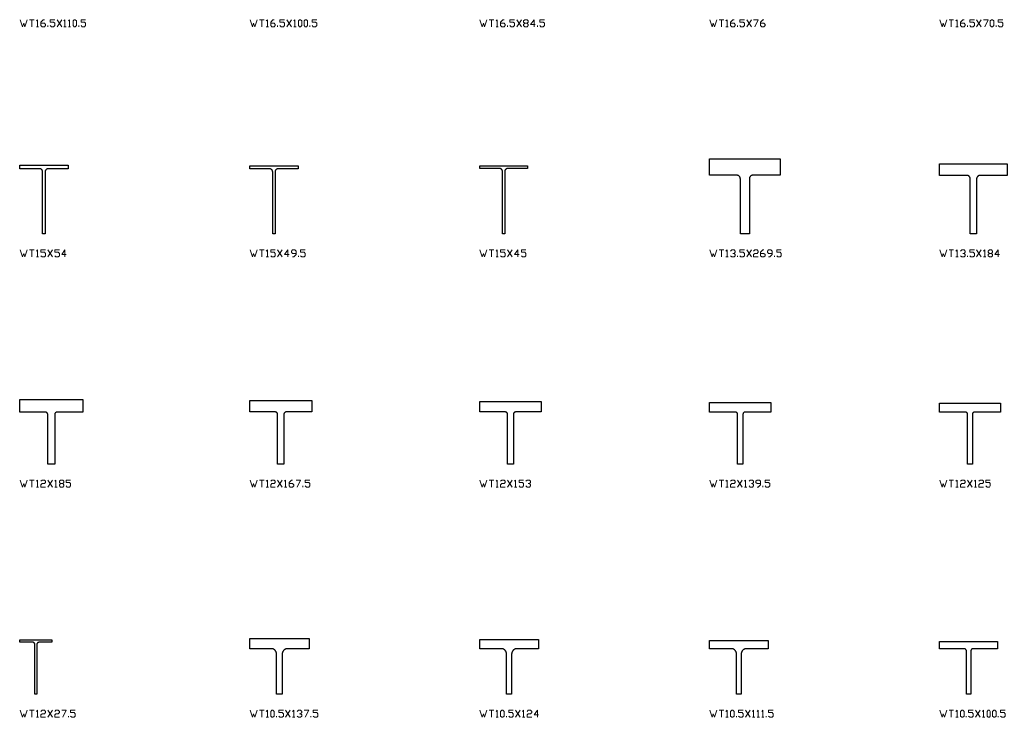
# Model space of a CAD drawing. Header units: inches. Extents: x 0 to 967, y -705 to 22.
# Drawn here: x 250 to 464.7, y -305 to -153.5 of the extents above; entities that cross this region are included whole.
import ezdxf

# ---------------------------------------------------------------- set-up
doc = ezdxf.new("R2010")
doc.units = ezdxf.units.IN
doc.header["$MEASUREMENT"] = 0
doc.layers.add('AISC_STEEL', color=7, linetype='Continuous')

msp = doc.modelspace()

# ---------------------------------------------------------------- linework, layer by layer
at = {"color": 3, "lineweight": 0}
for p, q in [((252.11, -153.49), (253.11, -153.49)), ((252.61, -153.49), (252.61, -154.99)), ((258.12, -154.99), (259.12, -153.49)), ((258.12, -153.49), (259.12, -154.99)), ((302.1, -153.49), (303.11, -153.49)), ((302.6, -153.49), (302.6, -154.99)), ((308.06, -154.99), (309.07, -153.49)), ((308.06, -153.49), (309.07, -154.99)), ((352.05, -153.49), (353.05, -153.49)), ((352.55, -153.49), (352.55, -154.99)), ((358.06, -154.99), (359.06, -153.49)), ((358.06, -153.49), (359.06, -154.99)), ((359.81, -154.24), (360.31, -154.24)), ((402.04, -153.49), (403.05, -153.49)), ((402.55, -153.49), (402.55, -154.99)), ((408.06, -154.99), (409.06, -153.49)), ((408.06, -153.49), (409.06, -154.99)), ((452.04, -153.49), (453.04, -153.49)), ((452.54, -153.49), (452.54, -154.99)), ((458.05, -154.99), (459.05, -153.49)), ((458.05, -153.49), (459.05, -154.99)), ((253.61, -154.99), (254.11, -154.99)), ((256.12, -154.99), (256.12, -154.74)), ((259.57, -154.99), (260.07, -154.99)), ((260.57, -154.99), (261.07, -154.99)), ((262.83, -154.99), (262.83, -154.74)), ((303.61, -154.99), (304.11, -154.99)), ((306.06, -154.99), (306.06, -154.74)), ((309.57, -154.99), (310.07, -154.99)), ((313.07, -154.99), (313.07, -154.74)), ((353.55, -154.99), (354.05, -154.99)), ((356.06, -154.99), (356.06, -154.74)), ((362.57, -154.99), (362.57, -154.74)), ((403.55, -154.99), (404.05, -154.99)), ((406.05, -154.99), (406.05, -154.74)), ((453.54, -154.99), (454.04, -154.99)), ((456.05, -154.99), (456.05, -154.74)), ((462.26, -154.99), (462.26, -154.74)), ((252.11, -203.49), (253.11, -203.49)), ((252.61, -203.49), (252.61, -204.99)), ((256.12, -204.99), (257.12, -203.49)), ((256.12, -203.49), (257.12, -204.99)), ((302.1, -203.49), (303.11, -203.49)), ((302.6, -203.49), (302.6, -204.99)), ((306.06, -204.99), (307.06, -203.49)), ((306.06, -203.49), (307.06, -204.99)), ((352.05, -203.49), (353.05, -203.49)), ((352.55, -203.49), (352.55, -204.99)), ((356.06, -204.99), (357.06, -203.49)), ((356.06, -203.49), (357.06, -204.99)), ((402.04, -203.49), (403.05, -203.49)), ((402.55, -203.49), (402.55, -204.99)), ((408.06, -204.99), (409.06, -203.49)), ((408.06, -203.49), (409.06, -204.99)), ((452.04, -203.49), (453.04, -203.49)), ((452.54, -203.49), (452.54, -204.99)), ((458.05, -204.99), (459.05, -203.49)), ((458.05, -203.49), (459.05, -204.99)), ((253.61, -204.99), (254.11, -204.99)), ((303.61, -204.99), (304.11, -204.99)), ((310.57, -204.99), (310.57, -204.74)), ((353.55, -204.99), (354.05, -204.99)), ((403.55, -204.99), (404.05, -204.99)), ((406.05, -204.99), (406.05, -204.74)), ((414.07, -204.99), (414.07, -204.74)), ((453.54, -204.99), (454.04, -204.99)), ((456.05, -204.99), (456.05, -204.74)), ((459.55, -204.99), (460.06, -204.99)), ((460.81, -204.24), (461.26, -204.24)), ((252.11, -253.48), (253.11, -253.48)), ((252.61, -253.48), (252.61, -254.98)), ((253.61, -254.98), (254.11, -254.98)), ((256.12, -254.98), (257.12, -253.48)), ((256.12, -253.48), (257.12, -254.98)), ((257.62, -254.98), (258.12, -254.98)), ((258.87, -254.23), (259.37, -254.23)), ((302.1, -253.48), (303.11, -253.48)), ((302.6, -253.48), (302.6, -254.98)), ((303.61, -254.98), (304.11, -254.98)), ((306.06, -254.98), (307.06, -253.48)), ((306.06, -253.48), (307.06, -254.98)), ((307.56, -254.98), (308.06, -254.98)), ((311.57, -254.98), (311.57, -254.73)), ((352.05, -253.48), (353.05, -253.48)), ((352.55, -253.48), (352.55, -254.98)), ((353.55, -254.98), (354.05, -254.98)), ((356.06, -254.98), (357.06, -253.48)), ((356.06, -253.48), (357.06, -254.98)), ((357.56, -254.98), (358.06, -254.98)), ((402.04, -253.48), (403.05, -253.48)), ((402.55, -253.48), (402.55, -254.98)), ((403.55, -254.98), (404.05, -254.98)), ((406.05, -254.98), (407.05, -253.48)), ((406.05, -253.48), (407.05, -254.98)), ((407.55, -254.98), (408.06, -254.98)), ((411.56, -254.98), (411.56, -254.73)), ((452.04, -253.48), (453.04, -253.48)), ((452.54, -253.48), (452.54, -254.98)), ((453.54, -254.98), (454.04, -254.98)), ((456.05, -254.98), (457.05, -253.48)), ((456.05, -253.48), (457.05, -254.98)), ((457.55, -254.98), (458.05, -254.98)), ((252.11, -303.48), (253.11, -303.48)), ((252.61, -303.48), (252.61, -304.98)), ((256.12, -304.98), (257.12, -303.48)), ((256.12, -303.48), (257.12, -304.98)), ((260.57, -304.98), (260.57, -304.73)), ((302.1, -303.48), (303.11, -303.48)), ((302.6, -303.48), (302.6, -304.98)), ((305.81, -304.98), (305.81, -304.73)), ((307.81, -304.98), (308.82, -303.48)), ((307.81, -303.48), (308.82, -304.98)), ((313.32, -304.98), (313.32, -304.73)), ((352.05, -303.48), (353.05, -303.48)), ((352.55, -303.48), (352.55, -304.98)), ((355.81, -304.98), (355.81, -304.73)), ((357.81, -304.98), (358.81, -303.48)), ((357.81, -303.48), (358.81, -304.98)), ((402.04, -303.48), (403.05, -303.48)), ((402.55, -303.48), (402.55, -304.98)), ((405.8, -304.98), (405.8, -304.73)), ((407.81, -304.98), (408.81, -303.48)), ((407.81, -303.48), (408.81, -304.98)), ((412.31, -304.98), (412.31, -304.73)), ((452.04, -303.48), (453.04, -303.48)), ((452.54, -303.48), (452.54, -304.98)), ((455.8, -304.98), (455.8, -304.73)), ((457.8, -304.98), (458.8, -303.48)), ((457.8, -303.48), (458.8, -304.98)), ((462.76, -304.98), (462.76, -304.73)), ((253.61, -304.98), (254.11, -304.98)), ((303.61, -304.98), (304.11, -304.98)), ((309.32, -304.98), (309.82, -304.98)), ((353.55, -304.98), (354.05, -304.98)), ((359.31, -304.98), (359.81, -304.98)), ((403.55, -304.98), (404.05, -304.98)), ((409.31, -304.98), (409.81, -304.98)), ((410.31, -304.98), (410.81, -304.98)), ((411.31, -304.98), (411.81, -304.98)), ((453.54, -304.98), (454.04, -304.98)), ((459.3, -304.98), (459.8, -304.98))]:
    msp.add_line(p, q, dxfattribs=at)
for points in [[(250.1, -153.49), (250.6, -154.99), (250.86, -154.24), (251.11, -154.99), (251.61, -153.49)], [(253.61, -153.74), (253.86, -153.49), (253.86, -154.99)], [(254.61, -154.24), (255.36, -154.24), (255.61, -154.49), (255.61, -154.74), (255.36, -154.99), (254.86, -154.99), (254.61, -154.74), (254.61, -153.99), (255.11, -153.49), (255.36, -153.49)], [(256.62, -154.74), (256.87, -154.99), (257.37, -154.99), (257.62, -154.74), (257.62, -154.24), (257.37, -153.99), (256.62, -153.99), (256.62, -153.49), (257.62, -153.49)], [(259.57, -153.74), (259.82, -153.49), (259.82, -154.99)], [(260.57, -153.74), (260.82, -153.49), (260.82, -154.99)], [(263.33, -154.74), (263.58, -154.99), (264.08, -154.99), (264.33, -154.74), (264.33, -154.24), (264.08, -153.99), (263.33, -153.99), (263.33, -153.49), (264.33, -153.49)], [(300.1, -153.49), (300.6, -154.99), (300.85, -154.24), (301.1, -154.99), (301.6, -153.49)], [(303.61, -153.74), (303.86, -153.49), (303.86, -154.99)], [(304.56, -154.24), (305.31, -154.24), (305.56, -154.49), (305.56, -154.74), (305.31, -154.99), (304.81, -154.99), (304.56, -154.74), (304.56, -153.99), (305.06, -153.49), (305.31, -153.49)], [(306.56, -154.74), (306.81, -154.99), (307.31, -154.99), (307.56, -154.74), (307.56, -154.24), (307.31, -153.99), (306.56, -153.99), (306.56, -153.49), (307.56, -153.49)], [(309.57, -153.74), (309.82, -153.49), (309.82, -154.99)], [(313.58, -154.74), (313.83, -154.99), (314.33, -154.99), (314.58, -154.74), (314.58, -154.24), (314.33, -153.99), (313.58, -153.99), (313.58, -153.49), (314.58, -153.49)], [(350.04, -153.49), (350.55, -154.99), (350.8, -154.24), (351.05, -154.99), (351.55, -153.49)], [(353.55, -153.74), (353.8, -153.49), (353.8, -154.99)], [(354.55, -154.24), (355.3, -154.24), (355.56, -154.49), (355.56, -154.74), (355.3, -154.99), (354.8, -154.99), (354.55, -154.74), (354.55, -153.99), (355.05, -153.49), (355.3, -153.49)], [(356.56, -154.74), (356.81, -154.99), (357.31, -154.99), (357.56, -154.74), (357.56, -154.24), (357.31, -153.99), (356.56, -153.99), (356.56, -153.49), (357.56, -153.49)], [(362.07, -154.49), (361.07, -154.49), (361.82, -153.49), (361.82, -154.99)], [(363.07, -154.74), (363.32, -154.99), (363.82, -154.99), (364.07, -154.74), (364.07, -154.24), (363.82, -153.99), (363.07, -153.99), (363.07, -153.49), (364.07, -153.49)], [(400.04, -153.49), (400.54, -154.99), (400.79, -154.24), (401.04, -154.99), (401.54, -153.49)], [(403.55, -153.74), (403.8, -153.49), (403.8, -154.99)], [(404.55, -154.24), (405.3, -154.24), (405.55, -154.49), (405.55, -154.74), (405.3, -154.99), (404.8, -154.99), (404.55, -154.74), (404.55, -153.99), (405.05, -153.49), (405.3, -153.49)], [(406.55, -154.74), (406.8, -154.99), (407.3, -154.99), (407.55, -154.74), (407.55, -154.24), (407.3, -153.99), (406.55, -153.99), (406.55, -153.49), (407.55, -153.49)], [(409.56, -153.49), (410.56, -153.49), (409.81, -154.99)], [(411.06, -154.24), (411.81, -154.24), (412.06, -154.49), (412.06, -154.74), (411.81, -154.99), (411.31, -154.99), (411.06, -154.74), (411.06, -153.99), (411.56, -153.49), (411.81, -153.49)], [(450.04, -153.49), (450.54, -154.99), (450.79, -154.24), (451.04, -154.99), (451.54, -153.49)], [(453.54, -153.74), (453.79, -153.49), (453.79, -154.99)], [(454.54, -154.24), (455.3, -154.24), (455.55, -154.49), (455.55, -154.74), (455.3, -154.99), (454.8, -154.99), (454.54, -154.74), (454.54, -153.99), (455.05, -153.49), (455.3, -153.49)], [(456.55, -154.74), (456.8, -154.99), (457.3, -154.99), (457.55, -154.74), (457.55, -154.24), (457.3, -153.99), (456.55, -153.99), (456.55, -153.49), (457.55, -153.49)], [(459.55, -153.49), (460.56, -153.49), (459.8, -154.99)], [(462.76, -154.74), (463.01, -154.99), (463.51, -154.99), (463.76, -154.74), (463.76, -154.24), (463.51, -153.99), (462.76, -153.99), (462.76, -153.49), (463.76, -153.49)], [(250.1, -203.49), (250.6, -204.99), (250.86, -204.24), (251.11, -204.99), (251.61, -203.49)], [(253.61, -203.74), (253.86, -203.49), (253.86, -204.99)], [(254.61, -204.74), (254.86, -204.99), (255.36, -204.99), (255.61, -204.74), (255.61, -204.24), (255.36, -203.99), (254.61, -203.99), (254.61, -203.49), (255.61, -203.49)], [(257.62, -204.74), (257.87, -204.99), (258.37, -204.99), (258.62, -204.74), (258.62, -204.24), (258.37, -203.99), (257.62, -203.99), (257.62, -203.49), (258.62, -203.49)], [(260.07, -204.49), (259.12, -204.49), (259.82, -203.49), (259.82, -204.99)], [(300.1, -203.49), (300.6, -204.99), (300.85, -204.24), (301.1, -204.99), (301.6, -203.49)], [(303.61, -203.74), (303.86, -203.49), (303.86, -204.99)], [(304.56, -204.74), (304.81, -204.99), (305.31, -204.99), (305.56, -204.74), (305.56, -204.24), (305.31, -203.99), (304.56, -203.99), (304.56, -203.49), (305.56, -203.49)], [(308.57, -204.49), (307.56, -204.49), (308.32, -203.49), (308.32, -204.99)], [(309.32, -204.99), (309.57, -204.99), (310.07, -204.49), (310.07, -203.74), (309.82, -203.49), (309.32, -203.49), (309.07, -203.74), (309.07, -203.99), (309.32, -204.24), (310.07, -204.24)], [(311.07, -204.74), (311.32, -204.99), (311.82, -204.99), (312.07, -204.74), (312.07, -204.24), (311.82, -203.99), (311.07, -203.99), (311.07, -203.49), (312.07, -203.49)], [(350.04, -203.49), (350.55, -204.99), (350.8, -204.24), (351.05, -204.99), (351.55, -203.49)], [(353.55, -203.74), (353.8, -203.49), (353.8, -204.99)], [(354.55, -204.74), (354.8, -204.99), (355.3, -204.99), (355.56, -204.74), (355.56, -204.24), (355.3, -203.99), (354.55, -203.99), (354.55, -203.49), (355.56, -203.49)], [(358.56, -204.49), (357.56, -204.49), (358.31, -203.49), (358.31, -204.99)], [(359.06, -204.74), (359.31, -204.99), (359.81, -204.99), (360.06, -204.74), (360.06, -204.24), (359.81, -203.99), (359.06, -203.99), (359.06, -203.49), (360.06, -203.49)], [(400.04, -203.49), (400.54, -204.99), (400.79, -204.24), (401.04, -204.99), (401.54, -203.49)], [(403.55, -203.74), (403.8, -203.49), (403.8, -204.99)], [(404.55, -203.74), (404.8, -203.49), (405.3, -203.49), (405.55, -203.74), (405.55, -203.99), (405.3, -204.24)], [(406.55, -204.74), (406.8, -204.99), (407.3, -204.99), (407.55, -204.74), (407.55, -204.24), (407.3, -203.99), (406.55, -203.99), (406.55, -203.49), (407.55, -203.49)], [(409.56, -203.74), (409.81, -203.49), (410.31, -203.49), (410.56, -203.74), (410.56, -203.99), (410.31, -204.24), (409.81, -204.24), (409.56, -204.49), (409.56, -204.99), (410.56, -204.99)], [(411.06, -204.24), (411.81, -204.24), (412.06, -204.49), (412.06, -204.74), (411.81, -204.99), (411.31, -204.99), (411.06, -204.74), (411.06, -203.99), (411.56, -203.49), (411.81, -203.49)], [(412.82, -204.99), (413.07, -204.99), (413.57, -204.49), (413.57, -203.74), (413.32, -203.49), (412.82, -203.49), (412.56, -203.74), (412.56, -203.99), (412.82, -204.24), (413.57, -204.24)], [(414.57, -204.74), (414.82, -204.99), (415.32, -204.99), (415.57, -204.74), (415.57, -204.24), (415.32, -203.99), (414.57, -203.99), (414.57, -203.49), (415.57, -203.49)], [(450.04, -203.49), (450.54, -204.99), (450.79, -204.24), (451.04, -204.99), (451.54, -203.49)], [(453.54, -203.74), (453.79, -203.49), (453.79, -204.99)], [(454.54, -203.74), (454.8, -203.49), (455.3, -203.49), (455.55, -203.74), (455.55, -203.99), (455.3, -204.24)], [(456.55, -204.74), (456.8, -204.99), (457.3, -204.99), (457.55, -204.74), (457.55, -204.24), (457.3, -203.99), (456.55, -203.99), (456.55, -203.49), (457.55, -203.49)], [(459.55, -203.74), (459.8, -203.49), (459.8, -204.99)], [(463.01, -204.49), (462.01, -204.49), (462.76, -203.49), (462.76, -204.99)], [(405.05, -204.24), (405.3, -204.24), (405.55, -204.49), (405.55, -204.74), (405.3, -204.99), (404.8, -204.99), (404.55, -204.74)], [(455.05, -204.24), (455.3, -204.24), (455.55, -204.49), (455.55, -204.74), (455.3, -204.99), (454.8, -204.99), (454.54, -204.74)], [(250.1, -253.48), (250.6, -254.98), (250.86, -254.23), (251.11, -254.98), (251.61, -253.48)], [(253.61, -253.73), (253.86, -253.48), (253.86, -254.98)], [(254.61, -253.73), (254.86, -253.48), (255.36, -253.48), (255.61, -253.73), (255.61, -253.98), (255.36, -254.23), (254.86, -254.23), (254.61, -254.48), (254.61, -254.98), (255.61, -254.98)], [(257.62, -253.73), (257.87, -253.48), (257.87, -254.98)], [(260.07, -254.73), (260.32, -254.98), (260.82, -254.98), (261.07, -254.73), (261.07, -254.23), (260.82, -253.98), (260.07, -253.98), (260.07, -253.48), (261.07, -253.48)], [(300.1, -253.48), (300.6, -254.98), (300.85, -254.23), (301.1, -254.98), (301.6, -253.48)], [(303.61, -253.73), (303.86, -253.48), (303.86, -254.98)], [(304.56, -253.73), (304.81, -253.48), (305.31, -253.48), (305.56, -253.73), (305.56, -253.98), (305.31, -254.23), (304.81, -254.23), (304.56, -254.48), (304.56, -254.98), (305.56, -254.98)], [(307.56, -253.73), (307.81, -253.48), (307.81, -254.98)], [(308.57, -254.23), (309.32, -254.23), (309.57, -254.48), (309.57, -254.73), (309.32, -254.98), (308.82, -254.98), (308.57, -254.73), (308.57, -253.98), (309.07, -253.48), (309.32, -253.48)], [(310.07, -253.48), (311.07, -253.48), (310.32, -254.98)], [(312.07, -254.73), (312.32, -254.98), (312.82, -254.98), (313.07, -254.73), (313.07, -254.23), (312.82, -253.98), (312.07, -253.98), (312.07, -253.48), (313.07, -253.48)], [(350.04, -253.48), (350.55, -254.98), (350.8, -254.23), (351.05, -254.98), (351.55, -253.48)], [(353.55, -253.73), (353.8, -253.48), (353.8, -254.98)], [(354.55, -253.73), (354.8, -253.48), (355.3, -253.48), (355.56, -253.73), (355.56, -253.98), (355.3, -254.23), (354.8, -254.23), (354.55, -254.48), (354.55, -254.98), (355.56, -254.98)], [(357.56, -253.73), (357.81, -253.48), (357.81, -254.98)], [(358.56, -254.73), (358.81, -254.98), (359.31, -254.98), (359.56, -254.73), (359.56, -254.23), (359.31, -253.98), (358.56, -253.98), (358.56, -253.48), (359.56, -253.48)], [(360.06, -253.73), (360.31, -253.48), (360.82, -253.48), (361.07, -253.73), (361.07, -253.98), (360.82, -254.23)], [(360.57, -254.23), (360.82, -254.23), (361.07, -254.48), (361.07, -254.73), (360.82, -254.98), (360.31, -254.98), (360.06, -254.73)], [(400.04, -253.48), (400.54, -254.98), (400.79, -254.23), (401.04, -254.98), (401.54, -253.48)], [(403.55, -253.73), (403.8, -253.48), (403.8, -254.98)], [(404.55, -253.73), (404.8, -253.48), (405.3, -253.48), (405.55, -253.73), (405.55, -253.98), (405.3, -254.23), (404.8, -254.23), (404.55, -254.48), (404.55, -254.98), (405.55, -254.98)], [(407.55, -253.73), (407.81, -253.48), (407.81, -254.98)], [(408.56, -253.73), (408.81, -253.48), (409.31, -253.48), (409.56, -253.73), (409.56, -253.98), (409.31, -254.23)], [(409.06, -254.23), (409.31, -254.23), (409.56, -254.48), (409.56, -254.73), (409.31, -254.98), (408.81, -254.98), (408.56, -254.73)], [(410.31, -254.98), (410.56, -254.98), (411.06, -254.48), (411.06, -253.73), (410.81, -253.48), (410.31, -253.48), (410.06, -253.73), (410.06, -253.98), (410.31, -254.23), (411.06, -254.23)], [(412.06, -254.73), (412.31, -254.98), (412.82, -254.98), (413.07, -254.73), (413.07, -254.23), (412.82, -253.98), (412.06, -253.98), (412.06, -253.48), (413.07, -253.48)], [(450.04, -253.48), (450.54, -254.98), (450.79, -254.23), (451.04, -254.98), (451.54, -253.48)], [(453.54, -253.73), (453.79, -253.48), (453.79, -254.98)], [(454.54, -253.73), (454.8, -253.48), (455.3, -253.48), (455.55, -253.73), (455.55, -253.98), (455.3, -254.23), (454.8, -254.23), (454.54, -254.48), (454.54, -254.98), (455.55, -254.98)], [(457.55, -253.73), (457.8, -253.48), (457.8, -254.98)], [(458.55, -253.73), (458.8, -253.48), (459.3, -253.48), (459.55, -253.73), (459.55, -253.98), (459.3, -254.23), (458.8, -254.23), (458.55, -254.48), (458.55, -254.98), (459.55, -254.98)], [(460.06, -254.73), (460.31, -254.98), (460.81, -254.98), (461.01, -254.73), (461.01, -254.23), (460.81, -253.98), (460.06, -253.98), (460.06, -253.48), (461.01, -253.48)], [(250.1, -303.48), (250.6, -304.98), (250.86, -304.23), (251.11, -304.98), (251.61, -303.48)], [(253.61, -303.73), (253.86, -303.48), (253.86, -304.98)], [(254.61, -303.73), (254.86, -303.48), (255.36, -303.48), (255.61, -303.73), (255.61, -303.98), (255.36, -304.23), (254.86, -304.23), (254.61, -304.48), (254.61, -304.98), (255.61, -304.98)], [(257.62, -303.73), (257.87, -303.48), (258.37, -303.48), (258.62, -303.73), (258.62, -303.98), (258.37, -304.23), (257.87, -304.23), (257.62, -304.48), (257.62, -304.98), (258.62, -304.98)], [(259.12, -303.48), (260.07, -303.48), (259.37, -304.98)], [(261.07, -304.73), (261.33, -304.98), (261.83, -304.98), (262.08, -304.73), (262.08, -304.23), (261.83, -303.98), (261.07, -303.98), (261.07, -303.48), (262.08, -303.48)], [(300.1, -303.48), (300.6, -304.98), (300.85, -304.23), (301.1, -304.98), (301.6, -303.48)], [(303.61, -303.73), (303.86, -303.48), (303.86, -304.98)], [(306.31, -304.73), (306.56, -304.98), (307.06, -304.98), (307.31, -304.73), (307.31, -304.23), (307.06, -303.98), (306.31, -303.98), (306.31, -303.48), (307.31, -303.48)], [(309.32, -303.73), (309.57, -303.48), (309.57, -304.98)], [(310.32, -303.73), (310.57, -303.48), (311.07, -303.48), (311.32, -303.73), (311.32, -303.98), (311.07, -304.23)], [(310.82, -304.23), (311.07, -304.23), (311.32, -304.48), (311.32, -304.73), (311.07, -304.98), (310.57, -304.98), (310.32, -304.73)], [(311.82, -303.48), (312.82, -303.48), (312.07, -304.98)], [(313.83, -304.73), (314.08, -304.98), (314.58, -304.98), (314.83, -304.73), (314.83, -304.23), (314.58, -303.98), (313.83, -303.98), (313.83, -303.48), (314.83, -303.48)], [(350.04, -303.48), (350.55, -304.98), (350.8, -304.23), (351.05, -304.98), (351.55, -303.48)], [(353.55, -303.73), (353.8, -303.48), (353.8, -304.98)], [(356.31, -304.73), (356.56, -304.98), (357.06, -304.98), (357.31, -304.73), (357.31, -304.23), (357.06, -303.98), (356.31, -303.98), (356.31, -303.48), (357.31, -303.48)], [(359.31, -303.73), (359.56, -303.48), (359.56, -304.98)], [(360.31, -303.73), (360.57, -303.48), (361.07, -303.48), (361.32, -303.73), (361.32, -303.98), (361.07, -304.23), (360.57, -304.23), (360.31, -304.48), (360.31, -304.98), (361.32, -304.98)], [(362.82, -304.48), (361.82, -304.48), (362.57, -303.48), (362.57, -304.98)], [(400.04, -303.48), (400.54, -304.98), (400.79, -304.23), (401.04, -304.98), (401.54, -303.48)], [(403.55, -303.73), (403.8, -303.48), (403.8, -304.98)], [(406.3, -304.73), (406.55, -304.98), (407.05, -304.98), (407.3, -304.73), (407.3, -304.23), (407.05, -303.98), (406.3, -303.98), (406.3, -303.48), (407.3, -303.48)], [(409.31, -303.73), (409.56, -303.48), (409.56, -304.98)], [(410.31, -303.73), (410.56, -303.48), (410.56, -304.98)], [(411.31, -303.73), (411.56, -303.48), (411.56, -304.98)], [(412.82, -304.73), (413.07, -304.98), (413.57, -304.98), (413.82, -304.73), (413.82, -304.23), (413.57, -303.98), (412.82, -303.98), (412.82, -303.48), (413.82, -303.48)], [(450.04, -303.48), (450.54, -304.98), (450.79, -304.23), (451.04, -304.98), (451.54, -303.48)], [(453.54, -303.73), (453.79, -303.48), (453.79, -304.98)], [(456.3, -304.73), (456.55, -304.98), (457.05, -304.98), (457.3, -304.73), (457.3, -304.23), (457.05, -303.98), (456.3, -303.98), (456.3, -303.48), (457.3, -303.48)], [(459.3, -303.73), (459.55, -303.48), (459.55, -304.98)], [(463.26, -304.73), (463.51, -304.98), (464.01, -304.98), (464.26, -304.73), (464.26, -304.23), (464.01, -303.98), (463.26, -303.98), (463.26, -303.48), (464.26, -303.48)]]:
    msp.add_lwpolyline(points, dxfattribs=at)
for points in [[(261.83, -154.99), (261.83, -154.99), (262.08, -154.99), (262.33, -154.74), (262.33, -153.74), (262.08, -153.49), (261.83, -153.49), (261.58, -153.74), (261.58, -154.74)], [(310.82, -154.99), (310.82, -154.99), (311.07, -154.99), (311.32, -154.74), (311.32, -153.74), (311.07, -153.49), (310.82, -153.49), (310.57, -153.74), (310.57, -154.74)], [(312.07, -154.99), (312.07, -154.99), (312.32, -154.99), (312.57, -154.74), (312.57, -153.74), (312.32, -153.49), (312.07, -153.49), (311.82, -153.74), (311.82, -154.74)], [(360.31, -154.24), (360.57, -154.49), (360.57, -154.74), (360.31, -154.99), (359.81, -154.99), (359.56, -154.74), (359.56, -154.49), (359.81, -154.24), (359.56, -153.99), (359.56, -153.74), (359.81, -153.49), (360.31, -153.49), (360.57, -153.74), (360.57, -153.99)], [(461.26, -154.99), (461.26, -154.99), (461.51, -154.99), (461.76, -154.74), (461.76, -153.74), (461.51, -153.49), (461.26, -153.49), (461.01, -153.74), (461.01, -154.74)], [(461.26, -204.24), (461.51, -204.49), (461.51, -204.74), (461.26, -204.99), (460.81, -204.99), (460.56, -204.74), (460.56, -204.49), (460.81, -204.24), (460.56, -203.99), (460.56, -203.74), (460.81, -203.49), (461.26, -203.49), (461.51, -203.74), (461.51, -203.99)], [(259.37, -254.23), (259.57, -254.48), (259.57, -254.73), (259.37, -254.98), (258.87, -254.98), (258.62, -254.73), (258.62, -254.48), (258.87, -254.23), (258.62, -253.98), (258.62, -253.73), (258.87, -253.48), (259.37, -253.48), (259.57, -253.73), (259.57, -253.98)], [(304.81, -304.98), (304.81, -304.98), (305.06, -304.98), (305.31, -304.73), (305.31, -303.73), (305.06, -303.48), (304.81, -303.48), (304.56, -303.73), (304.56, -304.73)], [(354.8, -304.98), (354.8, -304.98), (355.05, -304.98), (355.3, -304.73), (355.3, -303.73), (355.05, -303.48), (354.8, -303.48), (354.55, -303.73), (354.55, -304.73)], [(404.8, -304.98), (404.8, -304.98), (405.05, -304.98), (405.3, -304.73), (405.3, -303.73), (405.05, -303.48), (404.8, -303.48), (404.55, -303.73), (404.55, -304.73)], [(454.8, -304.98), (454.8, -304.98), (455.05, -304.98), (455.3, -304.73), (455.3, -303.73), (455.05, -303.48), (454.8, -303.48), (454.54, -303.73), (454.54, -304.73)], [(460.56, -304.98), (460.56, -304.98), (460.81, -304.98), (461.01, -304.73), (461.01, -303.73), (460.81, -303.48), (460.56, -303.48), (460.31, -303.73), (460.31, -304.73)], [(461.76, -304.98), (461.76, -304.98), (462.01, -304.98), (462.26, -304.73), (462.26, -303.73), (462.01, -303.48), (461.76, -303.48), (461.51, -303.73), (461.51, -304.73)]]:
    msp.add_lwpolyline(points, close=True, dxfattribs=at)
at = {"layer": 'AISC_STEEL'}
for points in [[(415.3, -183.7), (415.3, -187.24), (409.43, -187.24), (409.4, -187.24), (409.37, -187.24), (409.34, -187.24), (409.31, -187.25), (409.28, -187.25), (409.25, -187.26), (409.22, -187.27), (409.19, -187.28), (409.16, -187.28), (409.14, -187.29), (409.11, -187.31), (409.08, -187.32), (409.06, -187.33), (409.03, -187.35), (409, -187.36), (408.98, -187.38), (408.96, -187.39), (408.93, -187.41), (408.91, -187.43), (408.89, -187.45), (408.87, -187.47), (408.85, -187.49), (408.83, -187.51), (408.81, -187.54), (408.79, -187.56), (408.77, -187.58), (408.76, -187.61), (408.74, -187.63), (408.73, -187.66), (408.71, -187.69), (408.7, -187.71), (408.69, -187.74), (408.68, -187.77), (408.67, -187.8), (408.66, -187.83), (408.65, -187.85), (408.65, -187.88), (408.64, -187.91), (408.64, -187.94), (408.64, -187.97), (408.64, -188), (408.63, -188.03), (408.63, -200), (407.65, -200), (406.67, -200), (406.67, -188.03), (406.66, -188), (406.66, -187.97), (406.66, -187.94), (406.66, -187.91), (406.65, -187.88), (406.65, -187.85), (406.64, -187.83), (406.63, -187.8), (406.62, -187.77), (406.61, -187.74), (406.6, -187.71), (406.59, -187.69), (406.57, -187.66), (406.56, -187.63), (406.54, -187.61), (406.53, -187.58), (406.51, -187.56), (406.49, -187.54), (406.47, -187.51), (406.45, -187.49), (406.43, -187.47), (406.41, -187.45), (406.39, -187.43), (406.37, -187.41), (406.34, -187.39), (406.32, -187.38), (406.3, -187.36), (406.27, -187.35), (406.24, -187.33), (406.22, -187.32), (406.19, -187.31), (406.16, -187.29), (406.14, -187.28), (406.11, -187.28), (406.08, -187.27), (406.05, -187.26), (406.02, -187.25), (405.99, -187.25), (405.96, -187.24), (405.93, -187.24), (405.9, -187.24), (405.88, -187.24), (400, -187.24), (400, -183.7), (407.65, -183.7)], [(260.5, -185.1), (260.5, -185.86), (256.17, -185.86), (256.14, -185.86), (256.11, -185.86), (256.09, -185.87), (256.06, -185.87), (256.03, -185.88), (256, -185.88), (255.97, -185.89), (255.94, -185.9), (255.92, -185.91), (255.89, -185.92), (255.86, -185.94), (255.84, -185.95), (255.81, -185.97), (255.79, -185.98), (255.77, -186), (255.74, -186.02), (255.72, -186.04), (255.7, -186.06), (255.68, -186.08), (255.66, -186.1), (255.65, -186.13), (255.63, -186.15), (255.61, -186.18), (255.6, -186.2), (255.59, -186.23), (255.57, -186.25), (255.56, -186.28), (255.55, -186.31), (255.55, -186.34), (255.54, -186.37), (255.53, -186.39), (255.53, -186.42), (255.53, -186.45), (255.52, -186.48), (255.52, -186.51), (255.52, -200), (255.25, -200), (254.98, -200), (254.98, -186.51), (254.98, -186.48), (254.97, -186.45), (254.97, -186.42), (254.97, -186.39), (254.96, -186.37), (254.95, -186.34), (254.95, -186.31), (254.94, -186.28), (254.93, -186.25), (254.91, -186.23), (254.9, -186.2), (254.89, -186.18), (254.87, -186.15), (254.85, -186.13), (254.84, -186.1), (254.82, -186.08), (254.8, -186.06), (254.78, -186.04), (254.76, -186.02), (254.73, -186), (254.71, -185.98), (254.69, -185.97), (254.66, -185.95), (254.64, -185.94), (254.61, -185.92), (254.58, -185.91), (254.56, -185.9), (254.53, -185.89), (254.5, -185.88), (254.47, -185.88), (254.44, -185.87), (254.41, -185.87), (254.39, -185.86), (254.36, -185.86), (254.33, -185.86), (250, -185.86), (250, -185.1), (255.25, -185.1)], [(310.5, -185.2), (310.5, -185.87), (306.16, -185.87), (306.13, -185.87), (306.1, -185.87), (306.07, -185.88), (306.04, -185.88), (306.02, -185.89), (305.99, -185.89), (305.96, -185.9), (305.93, -185.91), (305.9, -185.92), (305.88, -185.93), (305.85, -185.95), (305.83, -185.96), (305.8, -185.98), (305.78, -185.99), (305.75, -186.01), (305.73, -186.03), (305.71, -186.05), (305.69, -186.07), (305.67, -186.09), (305.65, -186.11), (305.63, -186.14), (305.62, -186.16), (305.6, -186.19), (305.59, -186.21), (305.57, -186.24), (305.56, -186.26), (305.55, -186.29), (305.54, -186.32), (305.53, -186.35), (305.53, -186.38), (305.52, -186.4), (305.52, -186.43), (305.51, -186.46), (305.51, -186.49), (305.51, -186.52), (305.51, -200), (305.25, -200), (304.99, -200), (304.99, -186.52), (304.99, -186.49), (304.99, -186.46), (304.98, -186.43), (304.98, -186.4), (304.97, -186.38), (304.97, -186.35), (304.96, -186.32), (304.95, -186.29), (304.94, -186.26), (304.93, -186.24), (304.91, -186.21), (304.9, -186.19), (304.88, -186.16), (304.87, -186.14), (304.85, -186.11), (304.83, -186.09), (304.81, -186.07), (304.79, -186.05), (304.77, -186.03), (304.75, -186.01), (304.72, -185.99), (304.7, -185.98), (304.67, -185.96), (304.65, -185.95), (304.62, -185.93), (304.6, -185.92), (304.57, -185.91), (304.54, -185.9), (304.51, -185.89), (304.48, -185.89), (304.46, -185.88), (304.43, -185.88), (304.4, -185.87), (304.37, -185.87), (304.34, -185.87), (300, -185.87), (300, -185.2), (305.25, -185.2)], [(360.4, -185.2), (360.4, -185.81), (356.08, -185.81), (356.06, -185.81), (356.03, -185.81), (356, -185.82), (355.97, -185.82), (355.94, -185.83), (355.91, -185.83), (355.88, -185.84), (355.86, -185.85), (355.83, -185.86), (355.8, -185.87), (355.78, -185.89), (355.75, -185.9), (355.73, -185.92), (355.7, -185.93), (355.68, -185.95), (355.66, -185.97), (355.64, -185.99), (355.62, -186.01), (355.6, -186.03), (355.58, -186.05), (355.56, -186.08), (355.54, -186.1), (355.53, -186.13), (355.51, -186.15), (355.5, -186.18), (355.49, -186.2), (355.48, -186.23), (355.47, -186.26), (355.46, -186.29), (355.45, -186.32), (355.45, -186.34), (355.44, -186.37), (355.44, -186.4), (355.44, -186.43), (355.44, -186.46), (355.44, -200), (355.2, -200), (354.96, -200), (354.96, -186.46), (354.96, -186.43), (354.96, -186.4), (354.96, -186.37), (354.95, -186.34), (354.95, -186.32), (354.94, -186.29), (354.93, -186.26), (354.92, -186.23), (354.91, -186.2), (354.9, -186.18), (354.89, -186.15), (354.87, -186.13), (354.86, -186.1), (354.84, -186.08), (354.82, -186.05), (354.8, -186.03), (354.78, -186.01), (354.76, -185.99), (354.74, -185.97), (354.72, -185.95), (354.7, -185.93), (354.67, -185.92), (354.65, -185.9), (354.62, -185.89), (354.6, -185.87), (354.57, -185.86), (354.54, -185.85), (354.52, -185.84), (354.49, -185.83), (354.46, -185.83), (354.43, -185.82), (354.4, -185.82), (354.37, -185.81), (354.34, -185.81), (354.31, -185.81), (350, -185.81), (350, -185.2), (355.2, -185.2)], [(464.7, -184.8), (464.7, -187.28), (458.83, -187.28), (458.8, -187.28), (458.77, -187.28), (458.74, -187.28), (458.71, -187.29), (458.68, -187.29), (458.65, -187.3), (458.63, -187.31), (458.6, -187.32), (458.57, -187.32), (458.54, -187.33), (458.51, -187.35), (458.49, -187.36), (458.46, -187.37), (458.44, -187.39), (458.41, -187.4), (458.38, -187.42), (458.36, -187.43), (458.34, -187.45), (458.31, -187.47), (458.29, -187.49), (458.27, -187.51), (458.25, -187.53), (458.23, -187.55), (458.21, -187.58), (458.19, -187.6), (458.18, -187.62), (458.16, -187.65), (458.15, -187.68), (458.13, -187.7), (458.12, -187.73), (458.11, -187.75), (458.09, -187.78), (458.08, -187.81), (458.08, -187.84), (458.07, -187.87), (458.06, -187.89), (458.05, -187.92), (458.05, -187.95), (458.04, -187.98), (458.04, -188.01), (458.04, -188.04), (458.04, -188.07), (458.04, -200), (457.35, -200), (456.66, -200), (456.66, -188.07), (456.66, -188.04), (456.66, -188.01), (456.66, -187.98), (456.65, -187.95), (456.65, -187.92), (456.64, -187.89), (456.63, -187.87), (456.62, -187.84), (456.62, -187.81), (456.61, -187.78), (456.59, -187.75), (456.58, -187.73), (456.57, -187.7), (456.55, -187.68), (456.54, -187.65), (456.52, -187.62), (456.51, -187.6), (456.49, -187.58), (456.47, -187.55), (456.45, -187.53), (456.43, -187.51), (456.41, -187.49), (456.39, -187.47), (456.36, -187.45), (456.34, -187.43), (456.32, -187.42), (456.29, -187.4), (456.26, -187.39), (456.24, -187.37), (456.21, -187.36), (456.19, -187.35), (456.16, -187.33), (456.13, -187.32), (456.1, -187.32), (456.07, -187.31), (456.05, -187.3), (456.02, -187.29), (455.99, -187.29), (455.96, -187.28), (455.93, -187.28), (455.9, -187.28), (455.87, -187.28), (450, -187.28), (450, -184.8), (457.35, -184.8)], [(263.7, -236), (263.7, -238.72), (258.11, -238.72), (258.08, -238.72), (258.05, -238.72), (258.02, -238.73), (257.99, -238.73), (257.97, -238.74), (257.94, -238.75), (257.91, -238.76), (257.89, -238.77), (257.86, -238.79), (257.84, -238.8), (257.81, -238.82), (257.79, -238.84), (257.77, -238.86), (257.75, -238.88), (257.73, -238.9), (257.71, -238.92), (257.69, -238.95), (257.68, -238.97), (257.66, -239), (257.65, -239.02), (257.64, -239.05), (257.63, -239.08), (257.62, -239.1), (257.62, -239.13), (257.61, -239.16), (257.61, -239.19), (257.61, -239.22), (257.61, -250), (256.85, -250), (256.09, -250), (256.09, -239.22), (256.09, -239.19), (256.09, -239.16), (256.08, -239.13), (256.08, -239.1), (256.07, -239.08), (256.06, -239.05), (256.05, -239.02), (256.04, -239), (256.02, -238.97), (256.01, -238.95), (255.99, -238.92), (255.97, -238.9), (255.95, -238.88), (255.93, -238.86), (255.91, -238.84), (255.89, -238.82), (255.86, -238.8), (255.84, -238.79), (255.81, -238.77), (255.79, -238.76), (255.76, -238.75), (255.73, -238.74), (255.71, -238.73), (255.68, -238.73), (255.65, -238.72), (255.62, -238.72), (255.59, -238.72), (250, -238.72), (250, -236), (256.85, -236)], [(313.5, -236.2), (313.5, -238.68), (307.94, -238.68), (307.91, -238.68), (307.88, -238.68), (307.85, -238.69), (307.82, -238.69), (307.8, -238.7), (307.77, -238.71), (307.74, -238.72), (307.72, -238.73), (307.69, -238.75), (307.67, -238.76), (307.64, -238.78), (307.62, -238.8), (307.6, -238.82), (307.58, -238.84), (307.56, -238.86), (307.54, -238.88), (307.52, -238.91), (307.51, -238.93), (307.49, -238.96), (307.48, -238.98), (307.47, -239.01), (307.46, -239.04), (307.45, -239.06), (307.45, -239.09), (307.44, -239.12), (307.44, -239.15), (307.44, -239.18), (307.44, -250), (306.75, -250), (306.06, -250), (306.06, -239.18), (306.06, -239.15), (306.06, -239.12), (306.05, -239.09), (306.05, -239.06), (306.04, -239.04), (306.03, -239.01), (306.02, -238.98), (306.01, -238.96), (305.99, -238.93), (305.98, -238.91), (305.96, -238.88), (305.94, -238.86), (305.92, -238.84), (305.9, -238.82), (305.88, -238.8), (305.86, -238.78), (305.83, -238.76), (305.81, -238.75), (305.78, -238.73), (305.76, -238.72), (305.73, -238.71), (305.7, -238.7), (305.68, -238.69), (305.65, -238.69), (305.62, -238.68), (305.59, -238.68), (305.56, -238.68), (300, -238.68), (300, -236.2), (306.75, -236.2)], [(363.4, -236.4), (363.4, -238.68), (357.83, -238.68), (357.8, -238.68), (357.77, -238.68), (357.74, -238.69), (357.71, -238.69), (357.69, -238.7), (357.66, -238.71), (357.63, -238.72), (357.61, -238.73), (357.58, -238.75), (357.56, -238.76), (357.53, -238.78), (357.51, -238.8), (357.49, -238.82), (357.47, -238.84), (357.45, -238.86), (357.43, -238.88), (357.41, -238.91), (357.4, -238.93), (357.38, -238.96), (357.37, -238.98), (357.36, -239.01), (357.35, -239.04), (357.34, -239.06), (357.34, -239.09), (357.33, -239.12), (357.33, -239.15), (357.33, -239.18), (357.33, -250), (356.7, -250), (356.07, -250), (356.07, -239.18), (356.07, -239.15), (356.07, -239.12), (356.06, -239.09), (356.06, -239.06), (356.05, -239.04), (356.04, -239.01), (356.03, -238.98), (356.02, -238.96), (356, -238.93), (355.99, -238.91), (355.97, -238.88), (355.95, -238.86), (355.93, -238.84), (355.91, -238.82), (355.89, -238.8), (355.87, -238.78), (355.84, -238.76), (355.82, -238.75), (355.79, -238.73), (355.77, -238.72), (355.74, -238.71), (355.71, -238.7), (355.69, -238.69), (355.66, -238.69), (355.63, -238.68), (355.6, -238.68), (355.57, -238.68), (350, -238.68), (350, -236.4), (356.7, -236.4)], [(413.3, -236.6), (413.3, -238.69), (407.73, -238.69), (407.7, -238.69), (407.67, -238.69), (407.64, -238.7), (407.61, -238.7), (407.59, -238.71), (407.56, -238.72), (407.53, -238.73), (407.51, -238.74), (407.48, -238.76), (407.46, -238.77), (407.43, -238.79), (407.41, -238.81), (407.39, -238.83), (407.37, -238.85), (407.35, -238.87), (407.33, -238.89), (407.31, -238.92), (407.3, -238.94), (407.28, -238.97), (407.27, -238.99), (407.26, -239.02), (407.25, -239.05), (407.24, -239.07), (407.24, -239.1), (407.23, -239.13), (407.23, -239.16), (407.23, -239.19), (407.23, -250), (406.65, -250), (406.07, -250), (406.07, -239.19), (406.07, -239.16), (406.07, -239.13), (406.06, -239.1), (406.06, -239.07), (406.05, -239.05), (406.04, -239.02), (406.03, -238.99), (406.02, -238.97), (406, -238.94), (405.99, -238.92), (405.97, -238.89), (405.95, -238.87), (405.93, -238.85), (405.91, -238.83), (405.89, -238.81), (405.87, -238.79), (405.84, -238.77), (405.82, -238.76), (405.79, -238.74), (405.77, -238.73), (405.74, -238.72), (405.71, -238.71), (405.69, -238.7), (405.66, -238.7), (405.63, -238.69), (405.6, -238.69), (405.57, -238.69), (400, -238.69), (400, -236.6), (406.65, -236.6)], [(463.2, -236.8), (463.2, -238.69), (457.62, -238.69), (457.59, -238.69), (457.56, -238.69), (457.53, -238.7), (457.5, -238.7), (457.48, -238.71), (457.45, -238.72), (457.42, -238.73), (457.4, -238.74), (457.37, -238.76), (457.35, -238.77), (457.32, -238.79), (457.3, -238.81), (457.28, -238.83), (457.26, -238.85), (457.24, -238.87), (457.22, -238.89), (457.2, -238.92), (457.19, -238.94), (457.17, -238.97), (457.16, -238.99), (457.15, -239.02), (457.14, -239.05), (457.13, -239.07), (457.13, -239.1), (457.12, -239.13), (457.12, -239.16), (457.12, -239.19), (457.12, -250), (456.6, -250), (456.08, -250), (456.08, -239.19), (456.08, -239.16), (456.08, -239.13), (456.07, -239.1), (456.07, -239.07), (456.06, -239.05), (456.05, -239.02), (456.04, -238.99), (456.03, -238.97), (456.01, -238.94), (456, -238.92), (455.98, -238.89), (455.96, -238.87), (455.94, -238.85), (455.92, -238.83), (455.9, -238.81), (455.88, -238.79), (455.85, -238.77), (455.83, -238.76), (455.8, -238.74), (455.78, -238.73), (455.75, -238.72), (455.72, -238.71), (455.7, -238.7), (455.67, -238.7), (455.64, -238.69), (455.61, -238.69), (455.58, -238.69), (450, -238.69), (450, -236.8), (456.6, -236.8)], [(257.01, -288.2), (257.01, -288.7), (254.21, -288.7), (254.18, -288.71), (254.15, -288.71), (254.12, -288.71), (254.09, -288.72), (254.06, -288.73), (254.03, -288.74), (254.01, -288.75), (253.98, -288.76), (253.96, -288.77), (253.93, -288.79), (253.91, -288.8), (253.88, -288.82), (253.86, -288.84), (253.84, -288.86), (253.82, -288.89), (253.8, -288.91), (253.79, -288.93), (253.77, -288.96), (253.76, -288.98), (253.74, -289.01), (253.73, -289.04), (253.72, -289.07), (253.72, -289.09), (253.71, -289.12), (253.71, -289.15), (253.7, -289.18), (253.7, -289.21), (253.7, -300), (253.5, -300), (253.31, -300), (253.31, -289.21), (253.31, -289.18), (253.3, -289.15), (253.3, -289.12), (253.29, -289.09), (253.29, -289.07), (253.28, -289.04), (253.27, -289.01), (253.25, -288.98), (253.24, -288.96), (253.22, -288.93), (253.21, -288.91), (253.19, -288.89), (253.17, -288.86), (253.15, -288.84), (253.13, -288.82), (253.1, -288.8), (253.08, -288.79), (253.06, -288.77), (253.03, -288.76), (253, -288.75), (252.98, -288.74), (252.95, -288.73), (252.92, -288.72), (252.89, -288.71), (252.86, -288.71), (252.83, -288.71), (252.8, -288.7), (250, -288.7), (250, -288.2), (253.5, -288.2)], [(312.9, -287.9), (312.9, -290.09), (308.24, -290.09), (308.21, -290.09), (308.18, -290.09), (308.15, -290.09), (308.12, -290.1), (308.09, -290.1), (308.06, -290.1), (308.03, -290.11), (308, -290.11), (307.97, -290.12), (307.94, -290.13), (307.92, -290.14), (307.89, -290.14), (307.86, -290.15), (307.83, -290.16), (307.8, -290.17), (307.77, -290.19), (307.75, -290.2), (307.72, -290.21), (307.69, -290.22), (307.67, -290.24), (307.64, -290.25), (307.62, -290.27), (307.59, -290.28), (307.57, -290.3), (307.54, -290.32), (307.52, -290.34), (307.49, -290.36), (307.47, -290.37), (307.45, -290.39), (307.43, -290.41), (307.41, -290.44), (307.38, -290.46), (307.36, -290.48), (307.34, -290.5), (307.33, -290.52), (307.31, -290.55), (307.29, -290.57), (307.27, -290.6), (307.25, -290.62), (307.24, -290.65), (307.22, -290.67), (307.21, -290.7), (307.19, -290.72), (307.18, -290.75), (307.17, -290.78), (307.16, -290.8), (307.14, -290.83), (307.13, -290.86), (307.12, -290.89), (307.11, -290.92), (307.11, -290.95), (307.1, -290.97), (307.09, -291), (307.08, -291.03), (307.08, -291.06), (307.07, -291.09), (307.07, -291.12), (307.07, -291.15), (307.06, -291.18), (307.06, -291.21), (307.06, -291.24), (307.06, -291.27), (307.06, -300), (306.45, -300), (305.84, -300), (305.84, -291.27), (305.84, -291.24), (305.84, -291.21), (305.84, -291.18), (305.83, -291.15), (305.83, -291.12), (305.83, -291.09), (305.82, -291.06), (305.82, -291.03), (305.81, -291), (305.8, -290.97), (305.79, -290.95), (305.79, -290.92), (305.78, -290.89), (305.77, -290.86), (305.76, -290.83), (305.74, -290.8), (305.73, -290.78), (305.72, -290.75), (305.71, -290.72), (305.69, -290.7), (305.68, -290.67), (305.66, -290.65), (305.65, -290.62), (305.63, -290.6), (305.61, -290.57), (305.59, -290.55), (305.57, -290.52), (305.56, -290.5), (305.54, -290.48), (305.52, -290.46), (305.49, -290.44), (305.47, -290.41), (305.45, -290.39), (305.43, -290.37), (305.41, -290.36), (305.38, -290.34), (305.36, -290.32), (305.33, -290.3), (305.31, -290.28), (305.28, -290.27), (305.26, -290.25), (305.23, -290.24), (305.21, -290.22), (305.18, -290.21), (305.15, -290.2), (305.13, -290.19), (305.1, -290.17), (305.07, -290.16), (305.04, -290.15), (305.01, -290.14), (304.98, -290.14), (304.96, -290.13), (304.93, -290.12), (304.9, -290.11), (304.87, -290.11), (304.84, -290.1), (304.81, -290.1), (304.78, -290.1), (304.75, -290.09), (304.72, -290.09), (304.69, -290.09), (304.66, -290.09), (300, -290.09), (300, -287.9), (306.45, -287.9)], [(362.8, -288.1), (362.8, -290.09), (358.13, -290.09), (358.1, -290.09), (358.07, -290.09), (358.04, -290.09), (358.01, -290.1), (357.98, -290.1), (357.95, -290.1), (357.92, -290.11), (357.89, -290.11), (357.86, -290.12), (357.83, -290.13), (357.81, -290.14), (357.78, -290.14), (357.75, -290.15), (357.72, -290.16), (357.69, -290.17), (357.66, -290.19), (357.64, -290.2), (357.61, -290.21), (357.58, -290.22), (357.56, -290.24), (357.53, -290.25), (357.51, -290.27), (357.48, -290.28), (357.46, -290.3), (357.43, -290.32), (357.41, -290.34), (357.38, -290.36), (357.36, -290.37), (357.34, -290.39), (357.32, -290.41), (357.3, -290.44), (357.27, -290.46), (357.25, -290.48), (357.23, -290.5), (357.22, -290.52), (357.2, -290.55), (357.18, -290.57), (357.16, -290.6), (357.14, -290.62), (357.13, -290.65), (357.11, -290.67), (357.1, -290.7), (357.08, -290.72), (357.07, -290.75), (357.06, -290.78), (357.05, -290.8), (357.03, -290.83), (357.02, -290.86), (357.01, -290.89), (357, -290.92), (357, -290.95), (356.99, -290.97), (356.98, -291), (356.97, -291.03), (356.97, -291.06), (356.96, -291.09), (356.96, -291.12), (356.96, -291.15), (356.95, -291.18), (356.95, -291.21), (356.95, -291.24), (356.95, -291.27), (356.95, -300), (356.4, -300), (355.85, -300), (355.85, -291.27), (355.85, -291.24), (355.85, -291.21), (355.85, -291.18), (355.84, -291.15), (355.84, -291.12), (355.84, -291.09), (355.83, -291.06), (355.83, -291.03), (355.82, -291), (355.81, -290.97), (355.8, -290.95), (355.8, -290.92), (355.79, -290.89), (355.78, -290.86), (355.77, -290.83), (355.75, -290.8), (355.74, -290.78), (355.73, -290.75), (355.72, -290.72), (355.7, -290.7), (355.69, -290.67), (355.67, -290.65), (355.66, -290.62), (355.64, -290.6), (355.62, -290.57), (355.6, -290.55), (355.58, -290.52), (355.57, -290.5), (355.55, -290.48), (355.53, -290.46), (355.5, -290.44), (355.48, -290.41), (355.46, -290.39), (355.44, -290.37), (355.42, -290.36), (355.39, -290.34), (355.37, -290.32), (355.34, -290.3), (355.32, -290.28), (355.29, -290.27), (355.27, -290.25), (355.24, -290.24), (355.22, -290.22), (355.19, -290.21), (355.16, -290.2), (355.14, -290.19), (355.11, -290.17), (355.08, -290.16), (355.05, -290.15), (355.02, -290.14), (354.99, -290.14), (354.97, -290.13), (354.94, -290.12), (354.91, -290.11), (354.88, -290.11), (354.85, -290.1), (354.82, -290.1), (354.79, -290.1), (354.76, -290.09), (354.73, -290.09), (354.7, -290.09), (354.67, -290.09), (350, -290.09), (350, -288.1), (356.4, -288.1)], [(412.7, -288.3), (412.7, -290.09), (408.03, -290.09), (408, -290.09), (407.97, -290.09), (407.94, -290.09), (407.91, -290.1), (407.88, -290.1), (407.85, -290.1), (407.82, -290.11), (407.79, -290.11), (407.76, -290.12), (407.73, -290.13), (407.71, -290.14), (407.68, -290.14), (407.65, -290.15), (407.62, -290.16), (407.59, -290.17), (407.56, -290.19), (407.54, -290.2), (407.51, -290.21), (407.48, -290.22), (407.46, -290.24), (407.43, -290.25), (407.41, -290.27), (407.38, -290.28), (407.36, -290.3), (407.33, -290.32), (407.31, -290.34), (407.28, -290.36), (407.26, -290.37), (407.24, -290.39), (407.22, -290.41), (407.2, -290.44), (407.17, -290.46), (407.15, -290.48), (407.13, -290.5), (407.12, -290.52), (407.1, -290.55), (407.08, -290.57), (407.06, -290.6), (407.04, -290.62), (407.03, -290.65), (407.01, -290.67), (407, -290.7), (406.98, -290.72), (406.97, -290.75), (406.96, -290.78), (406.95, -290.8), (406.93, -290.83), (406.92, -290.86), (406.91, -290.89), (406.9, -290.92), (406.9, -290.95), (406.89, -290.97), (406.88, -291), (406.87, -291.03), (406.87, -291.06), (406.86, -291.09), (406.86, -291.12), (406.86, -291.15), (406.85, -291.18), (406.85, -291.21), (406.85, -291.24), (406.85, -291.27), (406.85, -300), (406.35, -300), (405.85, -300), (405.85, -291.27), (405.85, -291.24), (405.85, -291.21), (405.85, -291.18), (405.84, -291.15), (405.84, -291.12), (405.84, -291.09), (405.83, -291.06), (405.83, -291.03), (405.82, -291), (405.81, -290.97), (405.8, -290.95), (405.8, -290.92), (405.79, -290.89), (405.78, -290.86), (405.77, -290.83), (405.75, -290.8), (405.74, -290.78), (405.73, -290.75), (405.72, -290.72), (405.7, -290.7), (405.69, -290.67), (405.67, -290.65), (405.66, -290.62), (405.64, -290.6), (405.62, -290.57), (405.6, -290.55), (405.58, -290.52), (405.57, -290.5), (405.55, -290.48), (405.53, -290.46), (405.5, -290.44), (405.48, -290.41), (405.46, -290.39), (405.44, -290.37), (405.42, -290.36), (405.39, -290.34), (405.37, -290.32), (405.34, -290.3), (405.32, -290.28), (405.29, -290.27), (405.27, -290.25), (405.24, -290.24), (405.22, -290.22), (405.19, -290.21), (405.16, -290.2), (405.14, -290.19), (405.11, -290.17), (405.08, -290.16), (405.05, -290.15), (405.02, -290.14), (404.99, -290.14), (404.97, -290.13), (404.94, -290.12), (404.91, -290.11), (404.88, -290.11), (404.85, -290.1), (404.82, -290.1), (404.79, -290.1), (404.76, -290.09), (404.73, -290.09), (404.7, -290.09), (404.67, -290.09), (400, -290.09), (400, -288.3), (406.35, -288.3)], [(462.6, -288.5), (462.6, -290.13), (457.25, -290.13), (457.23, -290.13), (457.2, -290.13), (457.17, -290.14), (457.14, -290.14), (457.11, -290.15), (457.08, -290.16), (457.06, -290.17), (457.03, -290.18), (457, -290.2), (456.98, -290.21), (456.96, -290.23), (456.93, -290.25), (456.91, -290.27), (456.89, -290.29), (456.87, -290.31), (456.85, -290.33), (456.84, -290.36), (456.82, -290.38), (456.81, -290.41), (456.8, -290.43), (456.79, -290.46), (456.78, -290.49), (456.77, -290.51), (456.76, -290.54), (456.76, -290.57), (456.76, -290.6), (456.75, -290.63), (456.75, -300), (456.3, -300), (455.85, -300), (455.85, -290.63), (455.84, -290.6), (455.84, -290.57), (455.84, -290.54), (455.83, -290.51), (455.82, -290.49), (455.81, -290.46), (455.8, -290.43), (455.79, -290.41), (455.78, -290.38), (455.76, -290.36), (455.75, -290.33), (455.73, -290.31), (455.71, -290.29), (455.69, -290.27), (455.67, -290.25), (455.64, -290.23), (455.62, -290.21), (455.6, -290.2), (455.57, -290.18), (455.54, -290.17), (455.52, -290.16), (455.49, -290.15), (455.46, -290.14), (455.43, -290.14), (455.4, -290.13), (455.37, -290.13), (455.35, -290.13), (450, -290.13), (450, -288.5), (456.3, -288.5)]]:
    msp.add_lwpolyline(points, close=True, dxfattribs=at)

doc.saveas('drawing.dxf')
